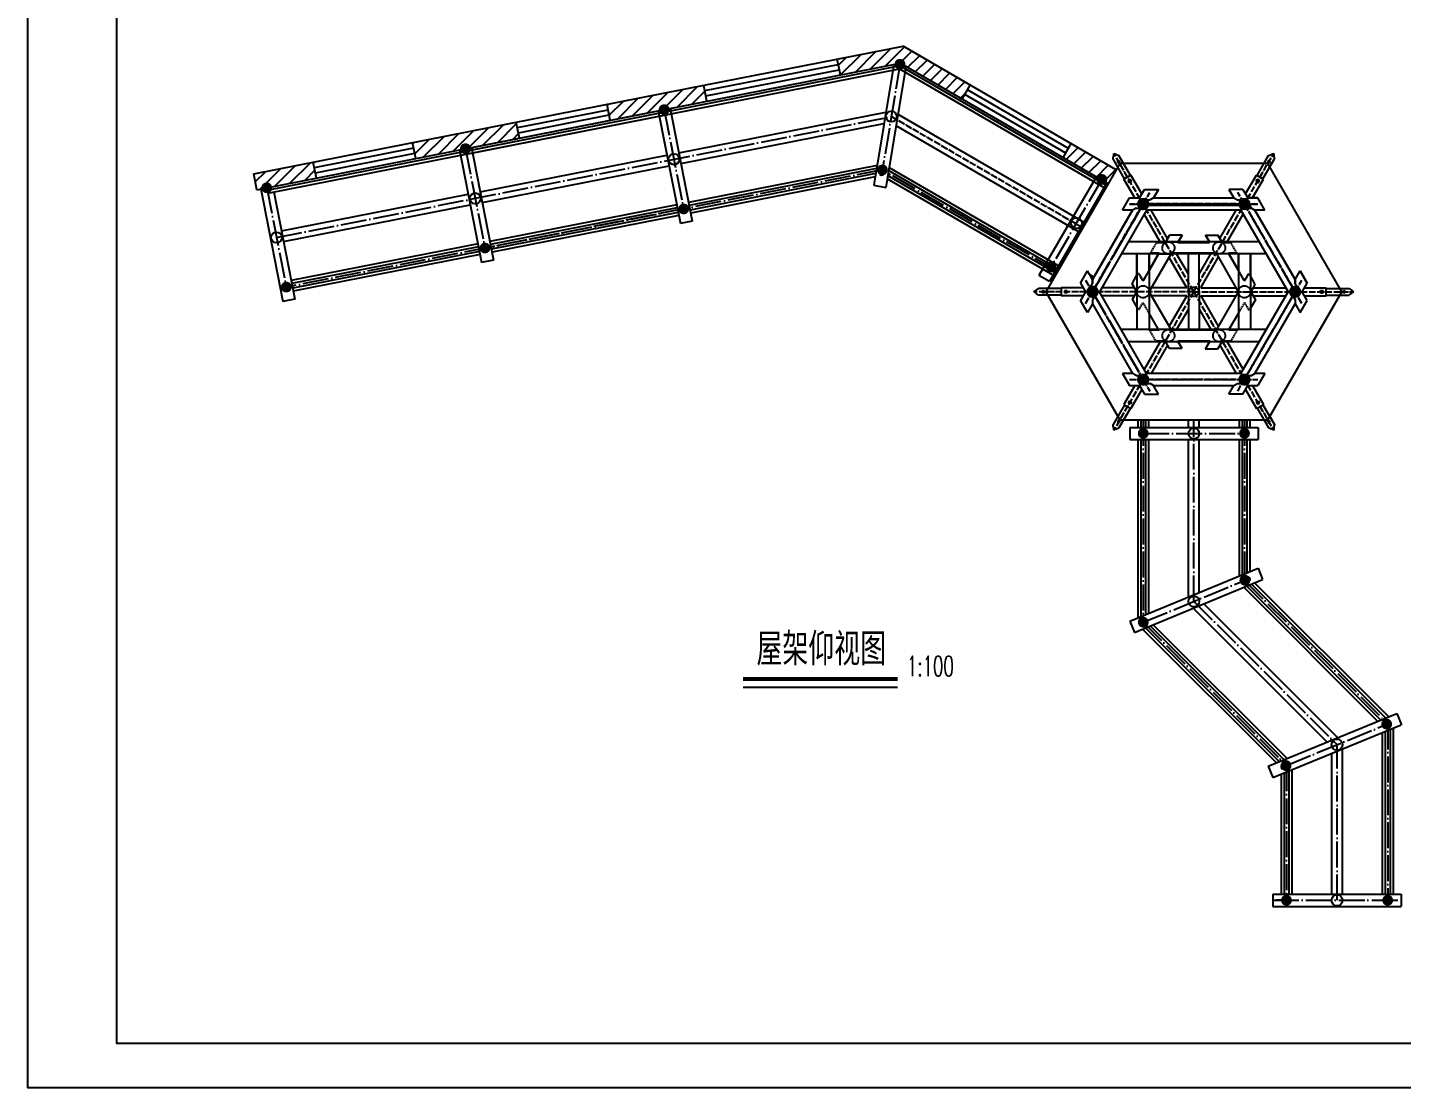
# Model space of a CAD drawing. Extents: x 1035948 to 1665131, y -158296 to 142149.
# Drawn here: x 1122027 to 1142382, y -96352 to -80640 of the extents above; entities that cross this region are included whole.
import ezdxf

# ---------------------------------------------------------------- set-up
doc = ezdxf.new("R2010")
doc.units = 0
doc.header["$LTSCALE"] = 200
doc.header["$MEASUREMENT"] = 0
doc.linetypes.add('ACAD_ISO04W100', pattern=[30.5, 24, -3, 0.5, -3])
doc.linetypes.add('DASH', pattern=[0.35, 0.25, -0.1])
doc.layers.get('0').update_dxf_attribs({"linetype": 'CONTINUOUS'})
for name, color, linetype in [('COLUMN', 7, 'CONTINUOUS'), ('DOTE', 1, 'CONTINUOUS'), ('PUB_TEXT', 7, 'CONTINUOUS'), ('WALL1', 2, 'CONTINUOUS'), ('WLL1', 7, 'CONTINUOUS'), ('WLL2', 2, 'CONTINUOUS')]:
    doc.layers.add(name, color=color, linetype=linetype)
doc.styles.add('_HZTXT', font='txt.shx', dxfattribs={"width": 0.8, "bigfont": 'hztxt.shx'})
doc.styles.add('_SIMPLEX', font='SIMPLEX.shx', dxfattribs={"width": 0.6})

# ---------------------------------------------------------------- blocks, each defined once
blk = doc.blocks.new('_YZH')
for points in [[(-0.47, 0.19), (0.5, 0), (-0.5, 0), (-0.47, -0.19)], [(-0.19, 0.47), (0.5, 0), (-0.36, 0.36), (-0.47, 0.19)], [(0.19, 0.47), (0.5, 0), (0, 0.5), (-0.19, 0.47)], [(0.47, 0.19), (0.5, 0), (0.36, 0.36), (0.19, 0.47)], [(-0.47, -0.19), (0.5, 0), (-0.36, -0.36), (-0.19, -0.47)], [(-0.19, -0.47), (0.5, 0), (0, -0.5), (0.19, -0.47)], [(0.19, -0.47), (0.5, 0), (0.36, -0.36), (0.47, -0.19)]]:
    blk.add_solid(points)

msp = doc.modelspace()

# ---------------------------------------------------------------- hatches: boundary and pattern name
h = msp.add_hatch()
h.set_pattern_fill('ANSI31', color=256, scale=1000, style=0)
h.set_pattern_definition([(45, (-511580.36, 643.26), (-88.388348, 88.388348), [])])
h.paths.add_polyline_path([(1130612.50509, -81779.79968), (1130658.84164, -82015.28412), (1132091.65035, -81733.34871), (1132045.31381, -81497.86427)])
h.paths.add_polyline_path([(1134022.40198, -81108.83036), (1134068.73852, -81344.31481), (1134954.54499, -81170.01366), (1135871.09823, -81701.71844), (1135991.52818, -81494.12117), (1134996.83976, -80917.08913)])
h.paths.add_polyline_path([(1138036.52962, -82957.91412), (1138156.52987, -82750.06758), (1137487.95851, -82362.2204), (1137367.52856, -82569.81767)])
h = msp.add_hatch()
h.set_pattern_fill('ANSI31', color=256, scale=1000, style=0)
h.set_pattern_definition([(45, (-511179.91, -41370.74), (-88.388348, 88.388348), [])])
h.paths.add_polyline_path([(1126307.2853, -82871.54485), (1126260.94875, -82636.0604), (1125377.88208, -82809.82244), (1125424.21862, -83045.30689)])
h.paths.add_polyline_path([(1129314.61792, -82279.78856), (1129268.28138, -82044.30412), (1127732.72655, -82346.457), (1127779.06309, -82581.94145)])

# ---------------------------------------------------------------- linework, layer by layer
for p, q in [((1132074.81997, -81492.0583), (1134996.83976, -80917.08913)), ((1138156.52987, -82750.06758), (1134996.83976, -80917.08913)), ((1128514.95199, -82437.13974), (1134954.54499, -81170.01366)), ((1128521.7094, -82471.48123), (1134961.3024, -81204.35514)), ((1134068.73852, -81344.31481), (1134022.40198, -81108.83036)), ((1134860.2273, -81188.57266), (1134562.60937, -82979.73378)), ((1138018.96747, -82988.18905), (1134936.98229, -81200.28826)), ((1138036.53017, -82957.91445), (1134954.54499, -81170.01366)), ((1128530.3975, -82515.63456), (1134969.9905, -81248.50847)), ((1135037.75793, -81218.2866), (1134740.1021, -83009.67584)), ((1137996.38685, -83027.11354), (1134914.40167, -81239.21275)), ((1125377.88208, -82809.82244), (1132074.81997, -81492.0583)), ((1132091.65035, -81733.34871), (1132045.31381, -81497.86427)), ((1135871.09823, -81701.71844), (1135991.52818, -81494.12117)), ((1125424.21862, -83045.30689), (1132121.15652, -81727.54275)), ((1125578.15381, -83050.68803), (1132127.91393, -81761.88423)), ((1125586.84192, -83094.84136), (1132136.60203, -81806.03757)), ((1130658.84164, -82015.28412), (1130612.50509, -81779.79968)), ((1129299.17241, -82201.29375), (1130643.39612, -81936.78931)), ((1131370.2009, -81875.30915), (1131698.41809, -83543.32398)), ((1131546.81424, -81840.55674), (1131875.03143, -83508.57157)), ((1131676.17042, -82497.95082), (1134742.93082, -81894.50087)), ((1134920.72272, -81922.64244), (1136913.6361, -83080.90096)), ((1129314.61792, -82279.78856), (1129268.28138, -82044.30412)), ((1131707.06145, -82654.94045), (1134714.91972, -82063.08074)), ((1134892.68127, -82091.40499), (1136833.30064, -83219.27082)), ((1127779.06309, -82581.94145), (1127732.72655, -82346.457)), ((1128603.25865, -82419.76354), (1128931.47584, -84087.77837)), ((1137367.52856, -82569.81767), (1137487.95851, -82362.2204)), ((1126307.2853, -82871.54485), (1126260.94875, -82636.0604)), ((1128426.64532, -82454.51595), (1128754.86251, -84122.53078)), ((1128732.61484, -83077.15762), (1131499.55709, -82532.70323)), ((1131578.04904, -82517.25828), (1131597.67847, -82513.39577)), ((1125424.21862, -83045.30689), (1125377.88208, -82809.82244)), ((1128763.50587, -83234.14725), (1131530.44812, -82689.69286)), ((1131608.94007, -82674.24791), (1131628.5695, -82670.3854)), ((1134611.62879, -82684.71901), (1131820.97213, -83233.83972)), ((1134603.75067, -82732.1321), (1131829.66023, -83277.99305)), ((1134591.49581, -82805.88579), (1131843.17505, -83346.67601)), ((1134677.82687, -82834.76123), (1134651.77321, -82819.63487)), ((1134685.76603, -82787.33613), (1134674.36755, -82780.71835)), ((1134707.38645, -82828.94476), (1134677.82687, -82834.76123)), ((1134698.69834, -82784.79143), (1134685.76603, -82787.33613)), ((1136479.45932, -83828.72743), (1134769.01491, -82835.66918)), ((1136358.94, -83677.81324), (1134781.28095, -82761.84817)), ((1136537.20042, -83729.2741), (1134789.16626, -82714.39181)), ((1138156.96012, -82750.31717), (1138156.52987, -82750.06758)), ((1125483.08973, -83033.72275), (1125811.30692, -84701.73758)), ((1134583.61769, -82853.29888), (1131851.86315, -83390.82935)), ((1134562.60937, -82979.73378), (1134740.1021, -83009.67584)), ((1136301.19889, -83777.26657), (1134761.1296, -82883.12554)), ((1137864.24138, -82846.53022), (1137010.90993, -84316.30907)), ((1138019.90747, -82936.9076), (1137166.57601, -84406.68645)), ((1125675.14858, -83077.46516), (1125987.92026, -84666.98517)), ((1125789.05926, -83656.36442), (1128556.0015, -83111.91003)), ((1128634.49346, -83096.46508), (1128654.12289, -83092.60257)), ((1128665.38449, -83253.45471), (1128685.01392, -83249.5922)), ((1136833.30064, -83219.27082), (1137621.04323, -83677.09782)), ((1136913.6361, -83080.90096), (1137701.44113, -83538.76424)), ((1125819.95028, -83813.35405), (1128586.89253, -83268.89966)), ((1131644.35879, -83268.59212), (1128877.41654, -83813.04652)), ((1131644.35879, -83268.59212), (1128877.41654, -83813.04652)), ((1131653.04689, -83312.74546), (1128886.10464, -83857.19985)), ((1131653.04689, -83312.74546), (1128886.10464, -83857.19985)), ((1131666.56172, -83381.42842), (1128899.61947, -83925.88281)), ((1131666.56172, -83381.42842), (1128899.61947, -83925.88281)), ((1131675.24982, -83425.58175), (1128908.30757, -83970.03615)), ((1131675.24982, -83425.58175), (1128908.30757, -83970.03615)), ((1131875.03143, -83508.57157), (1131698.41809, -83543.32398)), ((1137597.16893, -83465.93406), (1137614.46567, -83475.98673)), ((1125700.75259, -83673.74063), (1125710.5673, -83671.80938)), ((1125731.64362, -83830.73026), (1125741.45833, -83828.79901)), ((1128700.80321, -83847.79893), (1125933.86096, -84392.25332)), ((1137246.41592, -84326.04533), (1136301.19889, -83777.26657)), ((1137304.15703, -84226.59201), (1136358.94, -83677.81324)), ((1137269.01027, -84287.12881), (1136479.45932, -83828.72743)), ((1137326.75137, -84187.67548), (1136537.20042, -83729.2741)), ((1128709.49131, -83891.95226), (1125942.54906, -84436.40665)), ((1128723.00613, -83960.63522), (1125956.06388, -84505.08962)), ((1128731.69423, -84004.78856), (1125964.75199, -84549.24295)), ((1128931.47584, -84087.77837), (1128754.86251, -84122.53078)), ((1137166.57601, -84406.68645), (1137010.90993, -84316.30907)), ((1125987.92026, -84666.98517), (1125811.30692, -84701.73758)), ((1138475.85742, -86456.48819), (1138475.85742, -86568.54226)), ((1138520.85742, -86456.48819), (1138520.85742, -86568.54226)), ((1138590.85742, -86456.48819), (1138590.85742, -86568.54226)), ((1138635.85742, -86456.48819), (1138635.85742, -86568.54226)), ((1139225.85742, -86568.54226), (1139225.85742, -86456.48819)), ((1139385.85742, -86568.54226), (1139385.85742, -86456.48819)), ((1139975.85742, -86456.48819), (1139975.85742, -86568.54226)), ((1140020.85742, -86456.48819), (1140020.85742, -86568.54226)), ((1140090.85742, -86456.48819), (1140090.85742, -86568.54226)), ((1140135.85742, -86456.48819), (1140135.85742, -86568.54226)), ((1138355.85742, -86568.54226), (1138355.85742, -86748.54226)), ((1138355.85742, -86568.54226), (1140255.85742, -86568.54226)), ((1139225.85742, -86668.54518), (1139225.85742, -86648.53934)), ((1139385.85742, -86668.54518), (1139385.85742, -86648.53934)), ((1140255.85742, -86568.54226), (1140255.85742, -86748.54226)), ((1138355.85742, -86748.54226), (1140255.85742, -86748.54226)), ((1138475.85742, -86748.54226), (1138475.85742, -89392.46998)), ((1138520.85742, -86748.54226), (1138520.85742, -89373.83037)), ((1138590.85742, -86748.54226), (1138590.85742, -89344.83542)), ((1138635.85742, -86748.54226), (1138635.85742, -89326.19581)), ((1139225.85742, -89081.8098), (1139225.85742, -86748.54226)), ((1139385.85742, -89015.53563), (1139385.85742, -86748.54226)), ((1139975.85742, -86748.54226), (1139975.85742, -88771.14963)), ((1140020.85742, -86748.54226), (1140020.85742, -88752.51002)), ((1140090.85742, -86748.54226), (1140090.85742, -88723.51507)), ((1140135.85742, -86748.54226), (1140135.85742, -88704.87546)), ((1138355.85742, -89442.1756), (1140255.85742, -88655.16984)), ((1140255.85742, -88655.16984), (1140324.74044, -88821.46815)), ((1138424.74044, -89608.47392), (1140324.74044, -88821.46815)), ((1140044.74044, -88937.44795), (1142032.25704, -90924.96455)), ((1140080.60616, -88810.67911), (1140090.85742, -88820.93037)), ((1140089.74044, -88918.80834), (1142077.38574, -90906.45364)), ((1140090.85742, -88820.93037), (1140090.85742, -88835.42785)), ((1140112.42596, -88778.8593), (1140135.85742, -88802.29076)), ((1140135.85742, -88802.29076), (1140135.85742, -88835.42785)), ((1140159.74044, -88889.81339), (1142147.58594, -90877.65889)), ((1140204.74044, -88871.17378), (1142192.71464, -90859.14798)), ((1139225.85742, -89146.08802), (1139225.85742, -89136.0851)), ((1139249.25201, -89202.61967), (1139256.32053, -89209.69741)), ((1139294.69853, -89248.12548), (1141278.23489, -91234.24969)), ((1139454.65537, -89181.86919), (1141438.64878, -91168.45105)), ((1138355.85742, -89442.1756), (1138424.74044, -89608.47392)), ((1138544.74044, -89558.76829), (1140527.96703, -91541.99489)), ((1138580.60616, -89431.99945), (1138590.85742, -89442.25071)), ((1138589.74044, -89540.12868), (1140573.09573, -91523.48398)), ((1138590.85742, -89442.25071), (1138590.85742, -89456.74819)), ((1138659.74044, -89511.13373), (1140643.29593, -91494.68923)), ((1138704.74044, -89492.49412), (1140688.42463, -91476.17832)), ((1140407.62383, -91591.35731), (1142313.05784, -90809.78555)), ((1140477.17776, -91757.38159), (1142377.17776, -90978.03876)), ((1142097.17776, -90956.74819), (1142097.17776, -90995.61231)), ((1142142.17776, -90956.74819), (1142142.17776, -90977.15419)), ((1142142.17776, -90971.24566), (1142152.42903, -90981.49693)), ((1142313.05784, -90809.78555), (1142381.36716, -90976.32035)), ((1142097.17776, -90989.88527), (1142120.60922, -91013.31673)), ((1142097.17776, -91092.88928), (1142097.17776, -93487.61616)), ((1142142.17776, -91074.43116), (1142142.17776, -93487.61616)), ((1142212.17776, -91045.71853), (1142212.17776, -93487.61616)), ((1142257.17776, -91027.26041), (1142257.17776, -93487.61616)), ((1141477.95992, -91207.81347), (1141483.78317, -91213.64432)), ((1141507.17776, -91280.43612), (1141507.17776, -91270.17597)), ((1141507.17776, -93487.61616), (1141507.17776, -91334.89574)), ((1140407.62383, -91591.35731), (1140475.93315, -91757.89211)), ((1140597.17776, -91578.06853), (1140597.17776, -91611.20562)), ((1140642.17776, -91578.06853), (1140642.17776, -91592.56601)), ((1140642.17776, -91592.56601), (1140652.42903, -91602.81727)), ((1141347.17776, -93487.61616), (1141347.17776, -91400.52461)), ((1140597.17776, -91611.20562), (1140620.60922, -91634.63708)), ((1140597.17776, -91708.15994), (1140597.17776, -93487.61616)), ((1140642.17776, -91689.70182), (1140642.17776, -93487.61616)), ((1140712.17776, -91660.98919), (1140712.17776, -93487.61616)), ((1140757.17776, -91642.53107), (1140757.17776, -93487.61616)), ((1140477.17776, -93487.61616), (1140477.17776, -93667.61616)), ((1140477.17776, -93487.61616), (1142377.17776, -93487.61616)), ((1140677.17776, -93577.61616), (1140527.17776, -93577.61616)), ((1142177.17776, -93577.61616), (1142327.17776, -93577.61616)), ((1142377.17776, -93487.61616), (1142377.17776, -93667.61616)), ((1140477.17776, -93667.61616), (1142377.17776, -93667.61616))]:
    msp.add_line(p, q)
at = {"color": 151}
msp.add_lwpolyline([(1161230.64672, -96352.42878), (1161230.64672, -68632.42878), (1122026.64672, -68632.42878), (1122026.64672, -96352.42878)], close=True, dxfattribs=at)
at = {"color": 5}
msp.add_lwpolyline([(1160570.64672, -95692.42878), (1160570.64672, -69292.42878), (1123346.64672, -69292.42878), (1123346.64672, -95692.42878)], close=True, dxfattribs=at)
msp.add_lwpolyline([(1138209.44726, -82658.41198), (1137113.0371, -84557.45008), (1138209.44726, -86456.48819), (1140402.26758, -86456.48819), (1141498.67774, -84557.45008), (1140402.26758, -82658.41198)], close=True)
for centre in [(1134823.24296, -81960.2318), (1131603.30927, -82593.82184), (1128659.75369, -83173.02864), (1137565.61835, -83540.12718), (1125716.1981, -83752.23544), (1139305.85742, -86658.54226), (1139305.85742, -89146.08802), (1141427.17776, -91270.4332), (1141427.17776, -93577.61616)]:
    msp.add_circle(centre, 80.62294)
at = {"layer": 'DOTE', "linetype": 'ACAD_ISO04W100', "ltscale": 0.08}
for p, q in [((1134954.54499, -81170.01366), (1134691.94093, -82750.44994)), ((1125716.1981, -83752.23544), (1134825.44555, -81959.79839)), ((1131458.50757, -81857.93294), (1131748.11097, -83329.71073)), ((1128514.95199, -82437.13974), (1128804.55539, -83908.91754)), ((1134691.94093, -82750.44994), (1128804.55539, -83908.91754)), ((1137286.58365, -84256.86041), (1134691.94093, -82750.44994)), ((1125571.3964, -83016.34655), (1125860.9998, -84488.12434)), ((1137942.07442, -82891.71891), (1137189.16228, -84188.53545)), ((1131748.11097, -83329.71073), (1125860.9998, -84488.12434)), ((1138555.85742, -86456.48819), (1138555.85742, -89456.74819)), ((1139305.85742, -89146.08802), (1139305.85742, -86456.48819)), ((1140055.85742, -86456.48819), (1140055.85742, -88835.42785)), ((1138555.85742, -86658.54226), (1140055.85742, -86658.54226)), ((1138555.85742, -89456.74819), (1140055.85742, -88835.42785)), ((1140055.85742, -88835.42785), (1142112.48584, -90892.05627)), ((1139305.85742, -89146.08802), (1141427.17776, -91270.17597)), ((1138555.85742, -89456.74819), (1140677.17776, -91578.06853)), ((1140677.17776, -91578.06853), (1142177.54225, -90962.64837)), ((1142177.17776, -90956.74819), (1142177.17776, -93577.61616)), ((1141427.17776, -93577.61616), (1141427.17776, -91270.17597)), ((1140677.17776, -91578.06853), (1140677.17776, -93577.61616)), ((1140477.17776, -93577.61616), (1142377.17776, -93577.61616))]:
    msp.add_line(p, q, dxfattribs=at)
at = {"layer": 'DOTE', "linetype": 'ACAD_ISO04W100', "ltscale": 0.02}
for p, q in [((1134825.44555, -81959.79839), (1137661.24218, -83607.93103)), ((1139304.0625, -84557.45008), (1138120.15234, -82506.85753)), ((1139304.0625, -84557.45008), (1140487.97266, -82506.85753)), ((1137702.71631, -84729.87794), (1138652.71631, -83084.42968)), ((1140905.40869, -84729.87794), (1139955.40869, -83084.42968)), ((1138555.85742, -83258.41198), (1137804.95996, -84559.00453)), ((1138555.85742, -83258.41198), (1137805.85742, -84557.45008)), ((1138354.0625, -83256.85753), (1140254.0625, -83256.85753)), ((1140254.0625, -83256.85753), (1138354.0625, -83256.85753)), ((1140055.85742, -83255.30309), (1138555.85742, -83255.30309)), ((1140055.85742, -83258.41198), (1138555.85742, -83258.41198)), ((1140055.85742, -83258.41198), (1140806.75488, -84559.00453)), ((1137702.71631, -84385.02223), (1138652.71631, -86030.47049)), ((1139955.40869, -86030.47049), (1140905.40869, -84385.02223)), ((1139304.0625, -84557.45008), (1136936.24218, -84557.45008)), ((1138555.85742, -85859.59708), (1137804.95996, -84559.00453)), ((1139304.0625, -84557.45008), (1138120.15234, -86608.04264)), ((1139304.0625, -84557.45008), (1141671.88282, -84557.45008)), ((1139304.0625, -84557.45008), (1140487.97266, -86608.04264)), ((1140055.85742, -85859.59708), (1140806.75488, -84559.00453)), ((1138354.0625, -85858.04264), (1140254.0625, -85858.04264)), ((1140055.85742, -85859.59708), (1138555.85742, -85859.59708))]:
    msp.add_line(p, q, dxfattribs=at)
at = {"layer": 'DOTE', "linetype": 'ACAD_ISO04W100', "ltscale": 0.08}
msp.add_lwpolyline([(1138555.85742, -83258.41198), (1137805.85742, -84557.45008), (1138555.85742, -85856.48819), (1140055.85742, -85856.48819), (1140805.85742, -84557.45008), (1140055.85742, -83258.41198)], close=True, dxfattribs=at)
at = {"layer": 'WALL1', "linetype": 'DASH', "ltscale": 0.2}
for p, q in [((1138663.03265, -83987.15381), (1138755.40869, -83827.15381)), ((1138882.42575, -83827.15381), (1138755.40869, -83827.15381)), ((1138755.40869, -83827.15381), (1138882.42575, -83827.15381)), ((1139540.94717, -83827.15381), (1139067.17784, -83827.15381)), ((1139067.17784, -83827.15381), (1139540.94717, -83827.15381)), ((1139852.71631, -83827.15381), (1139725.69925, -83827.15381)), ((1139725.69925, -83827.15381), (1139852.71631, -83827.15381)), ((1139945.09235, -83987.15381), (1139852.71631, -83827.15381)), ((1138790.04971, -83987.15381), (1138663.03265, -83987.15381)), ((1138663.03265, -83987.15381), (1138790.04971, -83987.15381)), ((1139633.32321, -83987.15381), (1138974.80179, -83987.15381)), ((1138974.80179, -83987.15381), (1139633.32321, -83987.15381)), ((1139945.09235, -83987.15381), (1139818.0753, -83987.15381)), ((1139818.0753, -83987.15381), (1139945.09235, -83987.15381)), ((1138643.16504, -84241.56551), (1138553.16504, -84397.45008)), ((1138553.16504, -84397.45008), (1138643.16504, -84241.56551)), ((1140054.95996, -84397.45008), (1139964.95996, -84241.56551)), ((1139964.95996, -84241.56551), (1140054.95996, -84397.45008)), ((1138463.16504, -84313.33466), (1138483.88301, -84277.45008)), ((1138553.16504, -84397.45008), (1138483.88301, -84277.45008)), ((1138489.65651, -84287.45008), (1138553.16504, -84397.45008)), ((1140054.95996, -84397.45008), (1140118.46849, -84287.45008)), ((1140118.46849, -84287.45008), (1140054.95996, -84397.45008)), ((1140118.46849, -84287.45008), (1140144.95996, -84333.33466)), ((1138489.65651, -84827.45008), (1138463.16504, -84781.56551)), ((1138489.65651, -84827.45008), (1138553.16504, -84717.45008)), ((1138643.16504, -84873.33466), (1138553.16504, -84717.45008)), ((1140054.95996, -84717.45008), (1139964.95996, -84873.33466)), ((1140054.95996, -84717.45008), (1140124.24199, -84837.45008)), ((1140144.95996, -84801.56551), (1140124.24199, -84837.45008)), ((1138743.86169, -85287.74636), (1138651.48564, -85127.74636)), ((1138790.04971, -85127.74636), (1138651.48564, -85127.74636)), ((1138882.42575, -85287.74636), (1138743.86169, -85287.74636)), ((1139633.32321, -85127.74636), (1138974.80179, -85127.74636)), ((1139540.94717, -85287.74636), (1139067.17784, -85287.74636)), ((1139852.71631, -85287.74636), (1139725.69925, -85287.74636)), ((1139945.09235, -85127.74636), (1139818.0753, -85127.74636)), ((1139945.09235, -85127.74636), (1139852.71631, -85287.74636))]:
    msp.add_line(p, q, dxfattribs=at)
at = {"layer": 'WLL1'}
for p, q in [((1138278.87844, -82881.7792), (1138109.67593, -82588.71186)), ((1138278.87844, -82881.7792), (1138109.67593, -82588.71186)), ((1138179.22172, -82639.16871), (1138179.84068, -82610.24077)), ((1138179.84068, -82610.24077), (1138179.22172, -82639.16871)), ((1138179.22172, -82639.16871), (1138204.58353, -82653.09664)), ((1138204.58353, -82653.09664), (1138179.22172, -82639.16871)), ((1138179.84068, -82610.24077), (1138205.20249, -82624.16871)), ((1138205.20249, -82624.16871), (1138179.84068, -82610.24077)), ((1138365.48098, -82831.7792), (1138196.27847, -82538.71186)), ((1138365.48098, -82831.7792), (1138196.27847, -82538.71186)), ((1138204.58353, -82653.09664), (1138205.20249, -82624.16871)), ((1138205.20249, -82624.16871), (1138204.58353, -82653.09664)), ((1140242.64402, -82831.7792), (1140411.84653, -82538.71186)), ((1140242.64402, -82831.7792), (1140411.84653, -82538.71186)), ((1140329.24656, -82881.7792), (1140498.44907, -82588.71186)), ((1140329.24656, -82881.7792), (1140498.44907, -82588.71186)), ((1140402.92252, -82624.16871), (1140428.28432, -82610.24077)), ((1140428.28432, -82610.24077), (1140402.92252, -82624.16871)), ((1140402.92252, -82624.16871), (1140403.54147, -82653.09664)), ((1140403.54147, -82653.09664), (1140402.92252, -82624.16871)), ((1140403.54147, -82653.09664), (1140428.90328, -82639.16871)), ((1140428.90328, -82639.16871), (1140403.54147, -82653.09664)), ((1140428.28432, -82610.24077), (1140428.90328, -82639.16871)), ((1140428.90328, -82639.16871), (1140428.28432, -82610.24077)), ((1138270.21818, -82886.7792), (1138374.14123, -82826.7792)), ((1138374.14123, -82826.7792), (1138270.21818, -82886.7792)), ((1138535.84453, -83106.85753), (1138374.14123, -82826.7792)), ((1138495.43001, -83036.85753), (1138374.14123, -82826.7792)), ((1140072.28047, -83106.85753), (1140233.98377, -82826.7792)), ((1140072.28047, -83106.85753), (1140233.98377, -82826.7792)), ((1140233.98377, -82826.7792), (1140337.90682, -82886.7792)), ((1140337.90682, -82886.7792), (1140233.98377, -82826.7792)), ((1138431.92148, -83166.85753), (1138270.21818, -82886.7792)), ((1138356.86595, -83036.85753), (1138270.21818, -82886.7792)), ((1138360.17009, -82890.58047), (1138330.72523, -82907.58047)), ((1138350.72523, -82942.22149), (1138330.72523, -82907.58047)), ((1138332.45728, -82906.58047), (1138361.90214, -82889.58047)), ((1138352.45728, -82941.22149), (1138332.45728, -82906.58047)), ((1138380.17009, -82925.22149), (1138350.72523, -82942.22149)), ((1138352.45728, -82941.22149), (1138381.90214, -82924.22149)), ((1138380.17009, -82925.22149), (1138360.17009, -82890.58047)), ((1138381.90214, -82924.22149), (1138361.90214, -82889.58047)), ((1140176.20352, -83166.85753), (1140337.90682, -82886.7792)), ((1140176.20352, -83166.85753), (1140337.90682, -82886.7792)), ((1140226.22286, -82924.22149), (1140246.22286, -82889.58047)), ((1140255.66773, -82941.22149), (1140226.22286, -82924.22149)), ((1140227.95491, -82925.22149), (1140247.95491, -82890.58047)), ((1140227.95491, -82925.22149), (1140257.39978, -82942.22149)), ((1140275.66773, -82906.58047), (1140246.22286, -82889.58047)), ((1140247.95491, -82890.58047), (1140277.39978, -82907.58047)), ((1140255.66773, -82941.22149), (1140275.66773, -82906.58047)), ((1140257.39978, -82942.22149), (1140277.39978, -82907.58047)), ((1138501.20352, -83166.85753), (1138518.6736, -83196.85753)), ((1138501.20352, -83166.85753), (1138518.6736, -83196.85753)), ((1138518.6736, -83196.85753), (1138657.98555, -83196.85753)), ((1138709.94707, -83166.85753), (1138657.83597, -83196.85753)), ((1139898.17793, -83166.85753), (1139950.28903, -83196.85753)), ((1139950.28903, -83196.85753), (1140089.4514, -83196.85753)), ((1140106.92148, -83166.85753), (1140089.4514, -83196.85753)), ((1140106.92148, -83166.85753), (1140089.4514, -83196.85753)), ((1138449.39157, -83316.85753), (1138397.28047, -83346.85753)), ((1138449.24199, -83316.85753), (1138588.55394, -83316.85753)), ((1138553.61377, -83256.85753), (1138552.94164, -83257.24447)), ((1138553.38844, -83256.47059), (1138553.61377, -83256.85753)), ((1138807.37021, -83817.15381), (1138570.93428, -83407.63476)), ((1138807.37021, -83817.15381), (1138570.93428, -83407.63476)), ((1138588.10521, -83317.63476), (1138605.5753, -83347.63476)), ((1138588.55394, -83316.85753), (1138606.02403, -83346.85753)), ((1138917.06677, -83767.15381), (1138674.4086, -83346.85753)), ((1138917.06677, -83767.15381), (1138674.4086, -83346.85753)), ((1139691.05824, -83767.15381), (1139933.7164, -83346.85753)), ((1139691.05824, -83767.15381), (1139933.7164, -83346.85753)), ((1139800.75479, -83817.15381), (1140037.19072, -83407.63476)), ((1139800.75479, -83817.15381), (1140037.19072, -83407.63476)), ((1140019.57106, -83316.85753), (1140002.10098, -83346.85753)), ((1140019.57106, -83316.85753), (1140002.10098, -83346.85753)), ((1140019.42148, -83316.85753), (1140158.88301, -83316.85753)), ((1140054.73656, -83256.47059), (1140054.51123, -83256.85753)), ((1140054.73656, -83256.47059), (1140054.51123, -83256.85753)), ((1140054.51123, -83256.85753), (1140055.18336, -83257.24447)), ((1140054.51123, -83256.85753), (1140055.18336, -83257.24447)), ((1140158.73343, -83316.85753), (1140210.84453, -83346.85753)), ((1140158.73343, -83316.85753), (1140210.84453, -83346.85753)), ((1138888.19925, -83817.15381), (1138334.49834, -83817.15381)), ((1138888.19925, -83817.15381), (1138334.49834, -83817.15381)), ((1139072.95134, -83817.15381), (1138888.19925, -83817.15381)), ((1138888.19925, -83817.15381), (1139072.95134, -83817.15381)), ((1139535.17366, -83817.15381), (1139072.95134, -83817.15381)), ((1139535.17366, -83817.15381), (1139072.95134, -83817.15381)), ((1139719.92575, -83817.15381), (1139535.17366, -83817.15381)), ((1139719.92575, -83817.15381), (1139535.17366, -83817.15381)), ((1140273.62666, -83817.15381), (1139719.92575, -83817.15381)), ((1140273.62666, -83817.15381), (1139719.92575, -83817.15381)), ((1138784.2762, -83997.15381), (1138230.5753, -83997.15381)), ((1138784.2762, -83997.15381), (1138230.5753, -83997.15381)), ((1138463.16504, -84333.33466), (1138463.16504, -83997.15381)), ((1138463.16504, -83997.15381), (1138463.16504, -84313.33466)), ((1138643.16504, -84241.56551), (1138643.16504, -83997.15381)), ((1138643.16504, -83997.15381), (1138643.16504, -84241.56551)), ((1138969.02829, -83997.15381), (1138784.2762, -83997.15381)), ((1138784.2762, -83997.15381), (1138969.02829, -83997.15381)), ((1139200.13945, -84497.45008), (1138940.16078, -84047.15381)), ((1139639.09671, -83997.15381), (1138969.02829, -83997.15381)), ((1139639.09671, -83997.15381), (1138969.02829, -83997.15381)), ((1139224.0625, -84298.88602), (1139049.85733, -83997.15381)), ((1139224.0625, -84298.88602), (1139049.85733, -83997.15381)), ((1139224.0625, -84557.45008), (1139224.0625, -83997.15381)), ((1139384.0625, -84298.88602), (1139558.26767, -83997.15381)), ((1139384.0625, -84298.88602), (1139558.26767, -83997.15381)), ((1139384.0625, -84557.45008), (1139384.0625, -83997.15381)), ((1139407.98555, -84497.45008), (1139667.96423, -84047.15381)), ((1139823.8488, -83997.15381), (1139639.09671, -83997.15381)), ((1139823.8488, -83997.15381), (1139639.09671, -83997.15381)), ((1140377.54971, -83997.15381), (1139823.8488, -83997.15381)), ((1140377.54971, -83997.15381), (1139823.8488, -83997.15381)), ((1139964.95996, -84241.56551), (1139964.95996, -83997.15381)), ((1139964.95996, -83997.15381), (1139964.95996, -84241.56551)), ((1140144.95996, -84313.33466), (1140144.95996, -83997.15381)), ((1140144.95996, -83997.15381), (1140144.95996, -84333.33466)), ((1138643.16504, -84241.56551), (1138643.16504, -84873.33466)), ((1139964.95996, -84241.56551), (1139964.95996, -84873.33466)), ((1137802.71631, -84436.67286), (1137802.71631, -84376.67286)), ((1137802.71631, -84376.67286), (1137802.71631, -84436.67286)), ((1138463.16504, -84313.33466), (1138463.16504, -84781.56551)), ((1140144.95996, -84333.33466), (1140144.95996, -84801.56551)), ((1140805.40869, -84436.67286), (1140805.40869, -84376.67286)), ((1140805.40869, -84376.67286), (1140805.40869, -84436.67286)), ((1137340.29692, -84507.45008), (1137001.8919, -84507.45008)), ((1137340.29692, -84607.45008), (1137001.8919, -84607.45008)), ((1137080.36171, -84542.45008), (1137055.61886, -84557.45008)), ((1137055.61886, -84557.45008), (1137080.36171, -84572.45008)), ((1137080.36171, -84542.45008), (1137105.10456, -84557.45008)), ((1137105.10456, -84557.45008), (1137080.36171, -84572.45008)), ((1137340.29692, -84497.45008), (1137340.29692, -84617.45008)), ((1137663.70352, -84497.45008), (1137340.29692, -84497.45008)), ((1137663.70352, -84617.45008), (1137340.29692, -84617.45008)), ((1137388.56487, -84541.45008), (1137388.56487, -84575.45008)), ((1137428.56487, -84541.45008), (1137388.56487, -84541.45008)), ((1137428.56487, -84575.45008), (1137388.56487, -84575.45008)), ((1137428.56487, -84541.45008), (1137428.56487, -84575.45008)), ((1137732.98555, -84557.45008), (1137698.34453, -84557.45008)), ((1137849.993, -84481.00503), (1137754.08919, -84633.32856)), ((1137907.08809, -84557.45008), (1137872.44707, -84557.45008)), ((1138426.14798, -84497.45008), (1137941.72911, -84497.45008)), ((1138426.14798, -84617.45008), (1137941.72911, -84617.45008)), ((1139200.13945, -84497.45008), (1138680.1821, -84497.45008)), ((1139200.13945, -84617.45008), (1138680.1821, -84617.45008)), ((1139200.13945, -84617.45008), (1138940.16078, -85067.74636)), ((1139224.0625, -84557.45008), (1139224.0625, -85117.74636)), ((1139384.0625, -84557.45008), (1139384.0625, -85117.74636)), ((1139407.98555, -84497.45008), (1139927.9429, -84497.45008)), ((1139407.98555, -84617.45008), (1139927.9429, -84617.45008)), ((1139407.98555, -84617.45008), (1139667.96423, -85067.74636)), ((1140181.97702, -84497.45008), (1140666.3959, -84497.45008)), ((1140181.97702, -84617.45008), (1140666.3959, -84617.45008)), ((1140701.03691, -84557.45008), (1140735.67793, -84557.45008)), ((1140875.13945, -84557.45008), (1140909.78047, -84557.45008)), ((1140944.42148, -84497.45008), (1141267.82809, -84497.45008)), ((1140944.42148, -84617.45008), (1141267.82809, -84617.45008)), ((1141179.56014, -84573.45008), (1141179.56014, -84539.45008)), ((1141179.56014, -84539.45008), (1141219.56014, -84539.45008)), ((1141179.56014, -84573.45008), (1141219.56014, -84573.45008)), ((1141219.56014, -84573.45008), (1141219.56014, -84539.45008)), ((1141267.82809, -84617.45008), (1141267.82809, -84497.45008)), ((1141267.82809, -84507.45008), (1141606.2331, -84507.45008)), ((1141267.82809, -84607.45008), (1141606.2331, -84607.45008)), ((1141503.02045, -84557.45008), (1141527.76329, -84542.45008)), ((1141527.76329, -84572.45008), (1141503.02045, -84557.45008)), ((1141552.50614, -84557.45008), (1141527.76329, -84542.45008)), ((1141527.76329, -84572.45008), (1141552.50614, -84557.45008)), ((1137802.71631, -84678.22731), (1137802.71631, -84738.22731)), ((1138463.16504, -84781.56551), (1138463.16504, -85117.74636)), ((1138643.16504, -84873.33466), (1138643.16504, -85117.74636)), ((1139224.0625, -84816.01415), (1139049.85733, -85117.74636)), ((1139384.0625, -84816.01415), (1139558.26767, -85117.74636)), ((1139964.95996, -84873.33466), (1139964.95996, -85117.74636)), ((1140144.95996, -84801.56551), (1140144.95996, -85117.74636)), ((1140805.40869, -84678.22731), (1140805.40869, -84738.22731)), ((1138784.2762, -85117.74636), (1138230.5753, -85117.74636)), ((1138969.02829, -85117.74636), (1138784.2762, -85117.74636)), ((1139639.09671, -85117.74636), (1138969.02829, -85117.74636)), ((1139823.8488, -85117.74636), (1139639.09671, -85117.74636)), ((1140377.54971, -85117.74636), (1139823.8488, -85117.74636)), ((1138888.19925, -85297.74636), (1138334.49834, -85297.74636)), ((1138807.37021, -85297.74636), (1138570.93428, -85707.26541)), ((1138917.06677, -85347.74636), (1138674.4086, -85768.04264)), ((1139072.95134, -85297.74636), (1138888.19925, -85297.74636)), ((1139535.17366, -85297.74636), (1139072.95134, -85297.74636)), ((1139719.92575, -85297.74636), (1139535.17366, -85297.74636)), ((1139691.05824, -85347.74636), (1139933.7164, -85768.04264)), ((1140273.62666, -85297.74636), (1139719.92575, -85297.74636)), ((1139800.75479, -85297.74636), (1140037.19072, -85707.26541)), ((1138449.39157, -85798.04264), (1138397.28047, -85768.04264)), ((1138449.24199, -85798.04264), (1138588.55394, -85798.04264)), ((1138553.61377, -85858.04264), (1138552.94164, -85857.6557)), ((1138553.38844, -85858.42958), (1138553.61377, -85858.04264)), ((1138588.55394, -85798.04264), (1138606.02403, -85768.04264)), ((1140019.57106, -85798.04264), (1140002.10098, -85768.04264)), ((1140019.42148, -85798.04264), (1140158.88301, -85798.04264)), ((1140054.51123, -85858.04264), (1140055.18336, -85857.6557)), ((1140054.73656, -85858.42958), (1140054.51123, -85858.04264)), ((1140158.73343, -85798.04264), (1140210.84453, -85768.04264)), ((1138431.92148, -85948.04264), (1138270.21818, -86228.12097)), ((1138535.84453, -86008.04264), (1138374.14123, -86288.12097)), ((1138501.20352, -85948.04264), (1138518.6736, -85918.04264)), ((1138518.6736, -85918.04264), (1138657.98555, -85918.04264)), ((1138709.94707, -85948.04264), (1138657.83597, -85918.04264)), ((1139898.17793, -85948.04264), (1139950.28903, -85918.04264)), ((1139950.28903, -85918.04264), (1140089.4514, -85918.04264)), ((1140072.28047, -86008.04264), (1140233.98377, -86288.12097)), ((1140106.92148, -85948.04264), (1140089.4514, -85918.04264)), ((1140176.20352, -85948.04264), (1140337.90682, -86228.12097)), ((1138278.87844, -86233.12097), (1138109.67593, -86526.18831)), ((1138365.48098, -86283.12097), (1138196.27847, -86576.18831)), ((1138270.21818, -86228.12097), (1138374.14123, -86288.12097)), ((1138352.45728, -86173.67868), (1138332.45728, -86208.3197)), ((1138332.45728, -86208.3197), (1138361.90214, -86225.3197)), ((1138352.45728, -86173.67868), (1138381.90214, -86190.67868)), ((1138381.90214, -86190.67868), (1138361.90214, -86225.3197)), ((1140227.95491, -86189.67868), (1140257.39978, -86172.67868)), ((1140227.95491, -86189.67868), (1140247.95491, -86224.3197)), ((1140233.98377, -86288.12097), (1140337.90682, -86228.12097)), ((1140242.64402, -86283.12097), (1140411.84653, -86576.18831)), ((1140247.95491, -86224.3197), (1140277.39978, -86207.3197)), ((1140257.39978, -86172.67868), (1140277.39978, -86207.3197)), ((1140329.24656, -86233.12097), (1140498.44907, -86526.18831)), ((1138179.22172, -86475.73146), (1138204.58353, -86461.80353)), ((1138179.22172, -86475.73146), (1138179.84068, -86504.6594)), ((1138179.84068, -86504.6594), (1138205.20249, -86490.73146)), ((1138204.58353, -86461.80353), (1138205.20249, -86490.73146)), ((1140402.92252, -86490.73146), (1140403.54147, -86461.80353)), ((1140402.92252, -86490.73146), (1140428.28432, -86504.6594)), ((1140403.54147, -86461.80353), (1140428.90328, -86475.73146)), ((1140428.28432, -86504.6594), (1140428.90328, -86475.73146)), ((1132627.36591, -90416.94869), (1134916.16347, -90416.94869))]:
    msp.add_line(p, q, dxfattribs=at)
at = {"layer": 'WLL1', "ltscale": 0.08}
for p, q in [((1138501.20352, -83166.85753), (1138574.77403, -83039.42968)), ((1138574.77403, -83039.42968), (1138783.51758, -83039.42968)), ((1138783.51758, -83039.42968), (1138709.94707, -83166.85753)), ((1140033.35098, -83039.42968), (1139824.60742, -83039.42968)), ((1139824.60742, -83039.42968), (1139898.17793, -83166.85753)), ((1140033.35098, -83039.42968), (1140106.92148, -83166.85753)), ((1138250.13945, -83346.85753), (1138354.0625, -83166.85753)), ((1138354.0625, -83166.85753), (1138501.20352, -83166.85753)), ((1138518.52403, -83196.85753), (1138518.6736, -83196.85753)), ((1138657.83597, -83196.85753), (1138657.98555, -83196.85753)), ((1138709.94707, -83166.85753), (1139898.17793, -83166.85753)), ((1139950.28903, -83196.85753), (1139950.13945, -83196.85753)), ((1140089.60098, -83196.85753), (1140089.4514, -83196.85753)), ((1140158.88301, -83316.85753), (1140089.60098, -83196.85753)), ((1140106.92148, -83166.85753), (1140254.0625, -83166.85753)), ((1140254.0625, -83166.85753), (1140106.92148, -83166.85753)), ((1140357.98555, -83346.85753), (1140254.0625, -83166.85753)), ((1140357.98555, -83346.85753), (1140254.0625, -83166.85753)), ((1137802.71631, -84376.67286), (1138397.28047, -83346.85753)), ((1138397.28047, -83346.85753), (1137802.71631, -84376.67286)), ((1138606.02403, -83346.85753), (1137907.08809, -84557.45008)), ((1138397.28047, -83346.85753), (1138250.13945, -83346.85753)), ((1138449.24199, -83316.85753), (1138449.39157, -83316.85753)), ((1140074.73656, -83276.85753), (1138472.336, -83276.85753)), ((1138588.55394, -83316.85753), (1138588.70352, -83316.85753)), ((1138599.83782, -83297.31328), (1138599.9874, -83297.31328)), ((1140002.10098, -83346.85753), (1138606.02403, -83346.85753)), ((1140002.10098, -83346.85753), (1138606.02403, -83346.85753)), ((1140002.10098, -83346.85753), (1140701.03691, -84557.45008)), ((1140019.57106, -83316.85753), (1140019.42148, -83316.85753)), ((1140019.57106, -83316.85753), (1140019.42148, -83316.85753)), ((1140158.88301, -83316.85753), (1140158.73343, -83316.85753)), ((1140158.88301, -83316.85753), (1140158.73343, -83316.85753)), ((1140210.84453, -83346.85753), (1140805.40869, -84376.67286)), ((1140357.98555, -83346.85753), (1140210.84453, -83346.85753)), ((1140357.98555, -83346.85753), (1140210.84453, -83346.85753)), ((1140805.40869, -84376.67286), (1140210.84453, -83346.85753)), ((1137624.77403, -84430.02223), (1137729.1458, -84249.245)), ((1137802.71631, -84376.67286), (1137729.1458, -84249.245)), ((1137802.71631, -84376.67286), (1137729.1458, -84249.245)), ((1140805.40869, -84376.67286), (1140878.9792, -84249.245)), ((1140805.40869, -84376.67286), (1140878.9792, -84249.245)), ((1140878.9792, -84249.245), (1140983.35098, -84430.02223)), ((1140983.35098, -84430.02223), (1140878.9792, -84249.245)), ((1137624.77403, -84430.02223), (1137698.34453, -84557.45008)), ((1137732.98555, -84557.45008), (1137802.71631, -84436.67286)), ((1137756.95657, -84297.41466), (1137824.07742, -84339.67434)), ((1140875.13945, -84557.45008), (1140805.40869, -84436.67286)), ((1140909.78047, -84557.45008), (1140983.35098, -84430.02223)), ((1137698.34453, -84557.45008), (1137624.77403, -84684.87794)), ((1137872.44707, -84557.45008), (1137802.71631, -84678.22731)), ((1138606.02403, -85768.04264), (1137907.08809, -84557.45008)), ((1140002.10098, -85768.04264), (1140701.03691, -84557.45008)), ((1140735.67793, -84557.45008), (1140805.40869, -84678.22731)), ((1140983.35098, -84684.87794), (1140909.78047, -84557.45008)), ((1137729.1458, -84865.65517), (1137624.77403, -84684.87794)), ((1137802.71631, -84738.22731), (1137729.1458, -84865.65517)), ((1137802.71631, -84738.22731), (1138397.28047, -85768.04264)), ((1140210.84453, -85768.04264), (1140805.40869, -84738.22731)), ((1140805.40869, -84738.22731), (1140878.9792, -84865.65517)), ((1140878.9792, -84865.65517), (1140983.35098, -84684.87794)), ((1138250.13945, -85768.04264), (1138354.0625, -85948.04264)), ((1138397.28047, -85768.04264), (1138250.13945, -85768.04264)), ((1138449.24199, -85798.04264), (1138449.39157, -85798.04264)), ((1138588.55394, -85798.04264), (1138588.70352, -85798.04264)), ((1140002.10098, -85768.04264), (1138606.02403, -85768.04264)), ((1140019.57106, -85798.04264), (1140019.42148, -85798.04264)), ((1140158.88301, -85798.04264), (1140158.73343, -85798.04264)), ((1140357.98555, -85768.04264), (1140210.84453, -85768.04264)), ((1140357.98555, -85768.04264), (1140254.0625, -85948.04264)), ((1138354.0625, -85948.04264), (1138501.20352, -85948.04264)), ((1138501.20352, -85948.04264), (1138574.77403, -86075.47049)), ((1138518.52403, -85918.04264), (1138518.6736, -85918.04264)), ((1138574.77403, -86075.47049), (1138783.51758, -86075.47049)), ((1138657.83597, -85918.04264), (1138657.98555, -85918.04264)), ((1138709.94707, -85948.04264), (1139898.17793, -85948.04264)), ((1138783.51758, -86075.47049), (1138709.94707, -85948.04264)), ((1139824.60742, -86075.47049), (1139898.17793, -85948.04264)), ((1140033.35098, -86075.47049), (1139824.60742, -86075.47049)), ((1139950.28903, -85918.04264), (1139950.13945, -85918.04264)), ((1140033.35098, -86075.47049), (1140106.92148, -85948.04264)), ((1140089.60098, -85918.04264), (1140089.4514, -85918.04264)), ((1140106.92148, -85948.04264), (1140254.0625, -85948.04264))]:
    msp.add_line(p, q, dxfattribs=at)
at = {"layer": 'WLL1', "linetype": 'DASH', "ltscale": 0.2}
for p, q in [((1138888.19925, -83817.15381), (1138882.42575, -83827.15381)), ((1138888.19925, -85297.74636), (1138882.42575, -85287.74636))]:
    msp.add_line(p, q, dxfattribs=at)
at = {"layer": 'WLL1', "const_width": 60}
msp.add_lwpolyline([(1132627.36591, -90298.37608), (1134916.16347, -90298.37608)], dxfattribs=at)
at = {"layer": 'WLL1', "linetype": 'DASH', "ltscale": 0.2}
for centre, radius in [((1138928.61377, -83907.15381), 90), ((1139679.51123, -83907.15381), 90), ((1138553.16504, -84557.45008), 90), ((1140054.95996, -84557.45008), 90), ((1139304.0625, -84557.45008), 70), ((1138928.61377, -85207.74636), 90), ((1139679.51123, -85207.74636), 90)]:
    msp.add_circle(centre, radius, dxfattribs=at)
at = {"layer": 'WLL1'}
for centre, start, end in [((1136371.94914, -82324.70527), 351.361318784, 354.051588368), ((1136371.94914, -82324.70527), 351.361318784, 354.051588368), ((1138836.50545, -80901.79302), 245.948411632, 248.638681216), ((1138836.50545, -80901.79302), 245.948411632, 248.638681216), ((1139771.61955, -80901.79302), 291.361318784, 294.051588368), ((1139771.61955, -80901.79302), 291.361318784, 294.051588368), ((1142236.17586, -82324.70527), 185.948411632, 188.638681216), ((1142236.17586, -82324.70527), 185.948411632, 188.638681216), ((1135904.39209, -83134.53783), 305.948411632, 308.638681216), ((1135904.39209, -85980.36234), 51.361318784, 54.051588368), ((1142703.73291, -83134.53783), 231.361318784, 234.051588368), ((1142703.73291, -85980.36234), 125.948411632, 128.638681216), ((1136371.94914, -86790.1949), 5.948411632, 8.638681216), ((1138836.50545, -88213.10715), 111.361318784, 114.051588368), ((1139771.61955, -88213.10715), 65.948411632, 68.638681216), ((1142236.17586, -86790.1949), 171.361318784, 174.051588368)]:
    msp.add_arc(centre, 1757.66717, start, end, dxfattribs=at)
at = {"layer": 'WLL2'}
for p, q in [((1132060.75932, -81576.35908), (1134037.84749, -81187.32518)), ((1132076.20484, -81654.8539), (1134053.29301, -81265.81999)), ((1137447.81519, -82431.41949), (1135951.38486, -81563.32026)), ((1137407.67188, -82500.61858), (1135911.24155, -81632.51935)), ((1129283.72689, -82122.79893), (1130627.95061, -81858.29449)), ((1129299.17241, -82201.29375), (1130643.39612, -81936.78931)), ((1126276.39427, -82714.55522), (1127748.17206, -82424.95181)), ((1126291.83978, -82793.05003), (1127763.61758, -82503.44663)), ((1138945.93428, -83717.15381), (1138888.19925, -83817.15381)), ((1138888.19925, -83817.15381), (1138945.93428, -83717.15381)), ((1139130.68637, -83717.15381), (1138945.93428, -83717.15381)), ((1139130.68637, -83717.15381), (1139072.95134, -83817.15381)), ((1139072.95134, -83817.15381), (1139130.68637, -83717.15381)), ((1139535.17366, -83817.15381), (1139477.43864, -83717.15381)), ((1139477.43864, -83717.15381), (1139535.17366, -83817.15381)), ((1139477.43864, -83717.15381), (1139662.19072, -83717.15381)), ((1139535.17366, -83817.15381), (1139540.94717, -83827.15381)), ((1139719.92575, -83817.15381), (1139662.19072, -83717.15381)), ((1139662.19072, -83717.15381), (1139719.92575, -83817.15381)), ((1138784.2762, -83997.15381), (1138643.16504, -84241.56551)), ((1138643.16504, -84241.56551), (1138784.2762, -83997.15381)), ((1138645.54108, -84557.45008), (1138969.02829, -83997.15381)), ((1139639.09671, -83997.15381), (1139962.58392, -84557.45008)), ((1139964.95996, -84241.56551), (1139823.8488, -83997.15381)), ((1139823.8488, -83997.15381), (1139964.95996, -84241.56551)), ((1138391.50697, -84437.45008), (1138463.16504, -84313.33466)), ((1138460.789, -84557.45008), (1138391.50697, -84437.45008)), ((1140144.95996, -84333.33466), (1140210.84453, -84447.45008)), ((1140210.84453, -84447.45008), (1140147.336, -84557.45008)), ((1138397.28047, -84667.45008), (1138460.789, -84557.45008)), ((1138463.16504, -84781.56551), (1138397.28047, -84667.45008)), ((1138969.02829, -85117.74636), (1138645.54108, -84557.45008)), ((1139962.58392, -84557.45008), (1139639.09671, -85117.74636)), ((1140216.61804, -84677.45008), (1140144.95996, -84801.56551)), ((1140147.336, -84557.45008), (1140216.61804, -84677.45008)), ((1138784.2762, -85117.74636), (1138643.16504, -84873.33466)), ((1139964.95996, -84873.33466), (1139823.8488, -85117.74636)), ((1138945.93428, -85397.74636), (1138888.19925, -85297.74636)), ((1139130.68637, -85397.74636), (1138945.93428, -85397.74636)), ((1139130.68637, -85397.74636), (1139072.95134, -85297.74636)), ((1139535.17366, -85297.74636), (1139471.66513, -85407.74636)), ((1139656.41722, -85407.74636), (1139471.66513, -85407.74636)), ((1139719.92575, -85297.74636), (1139656.41722, -85407.74636))]:
    msp.add_line(p, q, dxfattribs=at)
at = {"layer": 'WLL2', "linetype": 'DASH', "ltscale": 0.6}
for p, q in [((1138882.42575, -83827.15381), (1138888.19925, -83817.15381)), ((1139072.95134, -83817.15381), (1139067.17784, -83827.15381)), ((1139067.17784, -83827.15381), (1139072.95134, -83817.15381)), ((1139540.94717, -83827.15381), (1139535.17366, -83817.15381)), ((1139725.69925, -83827.15381), (1139719.92575, -83817.15381)), ((1139719.92575, -83817.15381), (1139725.69925, -83827.15381)), ((1138790.04971, -83987.15381), (1138784.2762, -83997.15381)), ((1138784.2762, -83997.15381), (1138790.04971, -83987.15381)), ((1138974.80179, -83987.15381), (1138969.02829, -83997.15381)), ((1138969.02829, -83997.15381), (1138974.80179, -83987.15381)), ((1139639.09671, -83997.15381), (1139633.32321, -83987.15381)), ((1139633.32321, -83987.15381), (1139639.09671, -83997.15381)), ((1139823.8488, -83997.15381), (1139818.0753, -83987.15381)), ((1139818.0753, -83987.15381), (1139823.8488, -83997.15381)), ((1138790.04971, -85127.74636), (1138784.2762, -85117.74636)), ((1138974.80179, -85127.74636), (1138969.02829, -85117.74636)), ((1139072.95134, -85297.74636), (1139067.17784, -85287.74636)), ((1139540.94717, -85287.74636), (1139535.17366, -85297.74636)), ((1139639.09671, -85117.74636), (1139633.32321, -85127.74636)), ((1139725.69925, -85287.74636), (1139719.92575, -85297.74636)), ((1139823.8488, -85117.74636), (1139818.0753, -85127.74636))]:
    msp.add_line(p, q, dxfattribs=at)

# ---------------------------------------------------------------- block references
at = {"layer": 'COLUMN'}
for p, xscale, yscale, zscale, rotation in [((1134952.09006, -81184.78822), 160, 160, 160, 350.5659690626199), ((1131458.60188, -81857.68801), 160, 160, 160, 11.13193812553679), ((1128514.9091, -82436.92181), 160, 160, 160, 11.13193812553679), ((1134691.90452, -82750.66905), -160, 160, 160, 170.5659690630654), ((1137943.80339, -82892.46573), 160, 160, 160, 329.7426021324707), ((1125571.09767, -83016.12787), 160, 160, 160, 11.15109835684714), ((1131748.29104, -83329.90168), -160, 160, 160, 191.1319381255416), ((1138555.85742, -83258.41198), 180, 180, 180, 59.99999999999999), ((1138554.0625, -83255.78777), -180, 180, 180, 180), ((1138555.85742, -83255.30309), -180, 180, 180, 180), ((1140054.0625, -83255.78777), -180, 180, 180, 180), ((1140055.85742, -83255.30309), -180, 180, 180, 180), ((1128804.59827, -83909.13547), -160, 160, 160, 191.1319381255416), ((1137190.89693, -84189.7994), -160, 160, 160, 149.9999999999971), ((1125861.04269, -84488.34228), -160, 160, 160, 191.1319381255416), ((1137805.85742, -84557.45008), 180, 180, 180, 59.99999999999999), ((1138555.63531, -86656.74819), 160, 160, 160, 90.00000000002098), ((1140056.07954, -86656.74819), -160, 160, 160, 269.999999999979), ((1140061.81832, -88833.38773), -160, 160, 160, 292.5000000001369), ((1138555.489, -89455.13161), -160, 160, 160, 110.6845621683453), ((1142162.35141, -90966.56633), 160, 160, 160, 294.3154378316547), ((1140671.13583, -91580.57118), 160, 160, 160, 112.5000000001024), ((1140676.95565, -93577.61616), 160, 160, 160, 90.00000000002098), ((1142177.39988, -93577.61616), -160, 160, 160, 269.999999999979)]:
    msp.add_blockref('_YZH', p, dxfattribs=dict(at, xscale=xscale, yscale=yscale, zscale=zscale, rotation=rotation))
at = {"layer": 'COLUMN', "xscale": 180, "yscale": 180, "zscale": 180}
for p in [(1138553.61377, -83257.92729), (1138555.85742, -83258.41198), (1140054.0625, -83257.92729), (1140055.85742, -83258.41198), (1137803.16504, -84558.51985), (1137804.95996, -84559.00453), (1140804.95996, -84558.51985), (1140806.75488, -84559.00453), (1138554.0625, -85859.1124), (1138555.85742, -85859.59708), (1140054.0625, -85859.1124), (1140055.85742, -85859.59708)]:
    msp.add_blockref('_YZH', p, dxfattribs=at)

# ---------------------------------------------------------------- texts
at = {"layer": 'PUB_TEXT'}
for s, height, style, width, p in [('屋架仰视图', 480, '_HZTXT', 0.8, (1132826.05341, -90096.29991)), ('1:100', 300, '_SIMPLEX', 0.6, (1135055.06845, -90256.31675))]:
    msp.add_text(s, height=height, dxfattribs=dict(at, style=style, width=width)).set_placement(p)

doc.saveas('drawing.dxf')
